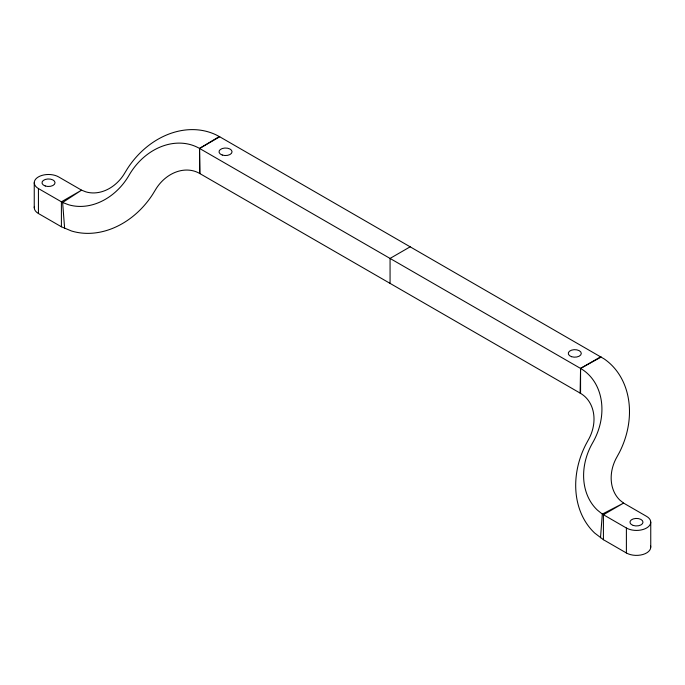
<?xml version="1.0" encoding="UTF-8"?>
<svg xmlns="http://www.w3.org/2000/svg" width="685" height="685" viewBox="0 0 685 685"><rect width="100%" height="100%" fill="white"/><g stroke="black" fill="none" stroke-linecap="round" stroke-linejoin="round"><path stroke-width="1.03" d="M650.57 545.859A14.265 8.237 0 0 1 642.958 554.49A14.265 8.237 0 0 1 626.39 552.975L603.417 539.712L594.726 533.084A78.552 64.133 -60 0 1 585.821 444.539L589.271 438.177A36.75 30.012 -60 0 0 580.563 393.378L580.109 393.087L580.563 369.241M600.497 537.785L602.312 514.084L597.406 510.111A56.941 46.486 -60 0 1 592.662 442.775A58.362 47.65 -60 0 0 580.555 368.419L199.566 148.44L219.268 136.546M603.417 539.712L603.417 514.743L623.598 503.098L602.312 514.084L626.39 528.007A14.265 8.237 0 0 0 646.572 528.007A14.265 8.237 0 0 0 646.572 516.362L623.598 503.098L620.071 500.307A36.75 30.012 -60 0 1 615.901 458.881L619.36 452.52A78.552 64.133 -60 0 0 604.153 358.906L219.739 136.794L199.566 148.44L199.566 173.408L580.109 393.087M410.238 246.771L390.065 258.425L390.065 283.384M580.563 393.378L580.563 368.41L600.736 356.765M580.563 368.41L601.19 357.048M34.43 206.399A14.265 8.237 0 0 0 38.428 213.514L61.402 226.778L71.488 230.991A78.552 64.133 -60 0 0 152.627 194.437L156.403 188.264A36.75 30.012 -60 0 1 199.566 173.408M219.739 136.794L216.177 134.911A78.552 64.133 -60 0 0 127.496 168.544L123.72 174.718A36.75 30.012 -60 0 1 85.753 191.826L81.584 190.165L58.61 176.901A14.265 8.237 0 0 0 38.428 176.901A14.265 8.237 0 0 0 38.428 188.555L38.428 213.514M38.428 188.555L62.618 202.495L68.431 204.704A56.941 46.486 -60 0 0 129.114 175.146A58.362 47.65 -60 0 1 199.558 148.448M64.63 228.405L62.618 202.495L81.584 190.165L61.402 201.818L61.402 226.778M199.566 149.279L200.037 173.656M650.75 522.184L650.75 547.152M626.39 528.007L626.39 552.975M34.25 182.724L34.25 207.692M571.513 356.679A6.525 3.768 0 0 0 581.3 353.417A6.525 3.768 0 0 0 571.513 350.163A6.525 3.768 0 0 0 571.513 356.679M222.265 155.041A6.525 3.768 0 0 0 232.052 151.787A6.525 3.768 0 0 0 222.265 148.525A6.525 3.768 0 0 0 222.265 155.041M45.253 185.986A6.525 3.768 0 0 0 55.04 182.724A6.525 3.768 0 0 0 45.253 179.461A6.525 3.768 0 0 0 45.253 185.986M633.223 525.446A6.525 3.768 0 0 0 643.001 522.184A6.525 3.768 0 0 0 633.223 518.922A6.525 3.768 0 0 0 633.223 525.446"/></g></svg>
